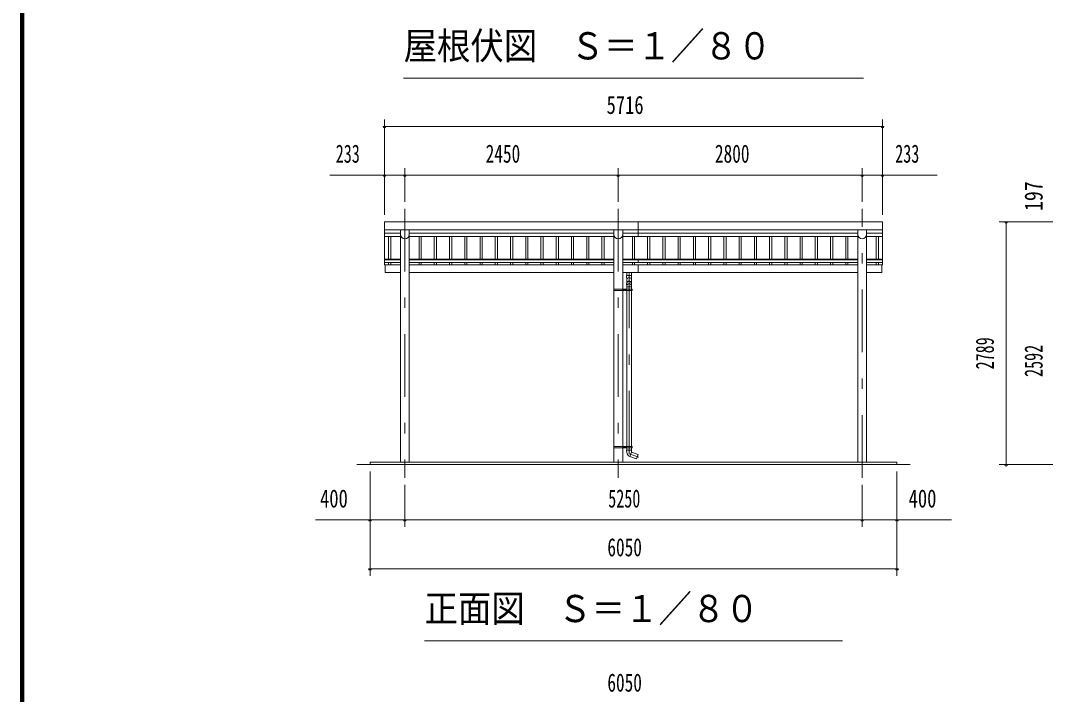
# Model space of a CAD drawing. Units: millimetres, scale not verified, with parts at other scales. Extents: x -35377 to 35393, y -16800 to 16800.
# Drawn here: x -11327 to 442, y 1535 to 9275 of the extents above; entities that cross this region are included whole.
import ezdxf
from ezdxf.enums import TextEntityAlignment as Align

# ---------------------------------------------------------------- set-up
doc = ezdxf.new("R2010")
doc.units = ezdxf.units.MM
doc.header["$LTSCALE"] = 60
doc.linetypes.add('USER3', pattern=[24, 12, -5, 2, -5])
for name, color, linetype, lineweight in [('0-2_1-08BOLD', 7, 'Continuous', 18), ('0-3_1-28CENTER', 3, 'USER3', 18), ('0-4_1-48THIN', 4, 'Continuous', 18), ('0-5_1-58DIM', 3, 'Continuous', 18), ('0-C_F-F1PAPER', 5, 'Continuous', 18)]:
    doc.layers.add(name, color=color, linetype=linetype, lineweight=lineweight)
doc.styles.add('ＭＳ ゴシック', font='')
doc.styles.get('ＭＳ ゴシック').set_extended_font_data('MS Gothic')

msp = doc.modelspace()

# ---------------------------------------------------------------- linework, layer by layer
at = {"layer": '0-2_1-08BOLD'}
for p, q in [((-4233.14, 6794.38), (-4233.14, 6963.33)), ((-1430.14, 6872.54), (-7146.13, 6872.54)), ((-7146.13, 6833.46), (-6963.93, 6833.46)), ((-6963.93, 6872.12), (-6963.93, 4204.33)), ((-6862.33, 4204.33), (-6862.33, 6872.12)), ((-6862.33, 6833.46), (-4513.94, 6833.46)), ((-4513.94, 6872.12), (-4513.94, 6190.33)), ((-4412.34, 6190.33), (-4412.34, 6872.12)), ((-4412.34, 6833.46), (-1713.93, 6833.46)), ((-1713.93, 6872.12), (-1713.93, 4204.33)), ((-1612.34, 6833.46), (-1430.14, 6833.46)), ((-1612.33, 4204.33), (-1612.33, 6872.12)), ((-6963.93, 6794.38), (-7146.13, 6794.38)), ((-4513.94, 6794.38), (-6862.33, 6794.38)), ((-1713.93, 6794.38), (-4412.34, 6794.38)), ((-1430.14, 6794.38), (-1612.34, 6794.38)), ((-6963.93, 6534.23), (-7146.13, 6534.23)), ((-7146.13, 6524.84), (-6963.93, 6524.84)), ((-6963.93, 6495.21), (-7146.13, 6495.21)), ((-6862.33, 6534.23), (-4513.94, 6534.23)), ((-4513.94, 6524.84), (-6862.33, 6524.84)), ((-6862.33, 6495.21), (-4513.94, 6495.21)), ((-4412.34, 6534.23), (-1713.93, 6534.23)), ((-1713.93, 6524.84), (-4412.34, 6524.84)), ((-4412.34, 6495.21), (-1713.93, 6495.21)), ((-4233.14, 6495.21), (-4233.14, 6534.23)), ((-1430.14, 6495.21), (-1612.34, 6495.21)), ((-1430.14, 6534.23), (-1612.33, 6534.23)), ((-1612.33, 6524.84), (-1430.14, 6524.84)), ((-4513.94, 6468.03), (-6862.33, 6468.03)), ((-6862.33, 6382.17), (-4513.94, 6382.17)), ((-1713.93, 6468.03), (-4412.34, 6468.03)), ((-4412.34, 6382.17), (-1713.93, 6382.17)), ((-4366.38, 6345.05), (-4366.38, 6382.17)), ((-4311.38, 6382.17), (-4311.38, 6345.05)), ((-4233.14, 6382.17), (-4233.14, 6468.03)), ((-1612.34, 6468.03), (-1430.14, 6468.03)), ((-4513.94, 6174.33), (-4513.94, 4382.93)), ((-4412.34, 4382.93), (-4412.34, 6174.33)), ((-4410.73, 6174.33), (-4410.73, 6190.33)), ((-4367.98, 6174.33), (-4367.98, 6190.33)), ((-4311.38, 6217.64), (-4366.38, 6217.64)), ((-4366.38, 4382.93), (-4366.38, 6174.33)), ((-4311.37, 6174.33), (-4311.37, 4382.93)), ((-4309.77, 6190.33), (-4309.77, 6174.33)), ((-4303.68, 6182.33), (-4309.77, 6182.33)), ((-4513.94, 4366.93), (-4513.94, 4204.33)), ((-4412.34, 4204.33), (-4412.34, 4366.93)), ((-4410.73, 4366.93), (-4410.73, 4382.93)), ((-4367.98, 4366.93), (-4367.98, 4382.93)), ((-4366.38, 4341.46), (-4366.38, 4366.93)), ((-4311.37, 4366.93), (-4311.37, 4341.46)), ((-4309.77, 4382.93), (-4309.77, 4366.93)), ((-4309.77, 4374.93), (-4303.68, 4374.93)), ((-4330.19, 4267.78), (-4311.38, 4319.46)), ((-1113.14, 4174.33), (-7463.13, 4174.33)), ((-7313.13, 4204.33), (-7313.13, 4174.33))]:
    msp.add_line(p, q, dxfattribs=at)
for points in [[(-7146.13, 6963.33), (-7146.13, 6468.03), (-6963.93, 6468.03)], [(-1430.14, 6468.03), (-1430.14, 6963.33), (-7146.13, 6963.33)], [(-7141.13, 6468.03), (-7141.13, 6382.17), (-6963.93, 6382.17)], [(-1612.34, 6382.17), (-1435.14, 6382.17), (-1435.14, 6468.03)], [(-4366.38, 6259.52), (-4366.38, 6295.38), (-4368.38, 6345.05), (-4309.38, 6345.05), (-4311.38, 6295.38), (-4311.38, 6259.52)], [(-4366.38, 6190.33), (-4366.38, 6224.58), (-4368.37, 6250.55)], [(-4309.38, 6250.42), (-4311.38, 6224.58), (-4311.38, 6190.33)], [(-4515.54, 4382.93), (-4515.54, 4366.93), (-4303.68, 4366.93)], [(-4303.68, 4366.93), (-4303.68, 4382.93), (-4515.54, 4382.93)], [(-4309.88, 4341.46), (-4367.88, 4341.46), (-4366.12, 4315.67)], [(-4309.88, 4341.46), (-4311.38, 4319.46), (-4235.38, 4291.8), (-4254.19, 4240.12), (-4329.91, 4267.68)], [(-7313.13, 4204.33), (-1263.13, 4204.33), (-1263.13, 4174.33)]]:
    msp.add_lwpolyline(points, dxfattribs=at)
for points in [[(-4515.54, 6190.33), (-4515.54, 6174.33), (-4303.68, 6174.33), (-4303.68, 6190.33)], [(-4384.35, 6185.22), (-4389.35, 6188.11), (-4394.35, 6185.22), (-4394.35, 6179.45), (-4389.35, 6176.56), (-4384.35, 6179.45)], [(-4384.35, 4377.82), (-4384.35, 4372.04), (-4389.35, 4369.16), (-4394.35, 4372.04), (-4394.35, 4377.82), (-4389.35, 4380.7)]]:
    msp.add_lwpolyline(points, close=True, dxfattribs=at)
for centre, radius in [((-4389.35, 6182.33), 6.25), ((-4389.35, 6182.33), 4.9), ((-4389.35, 4374.93), 6.25), ((-4389.35, 4374.93), 4.9)]:
    msp.add_circle(centre, radius, dxfattribs=at)
for centre, radius, start, end in [((-6913.13, 6817.13), 50.8, 180, 0), ((-4463.14, 6817.13), 50.8, 180, 0), ((-1663.13, 6817.13), 50.8, 180, 0), ((-4338.88, 6248.71), 29.55, 3.56303, 176.43697), ((-4338.88, 6295.68), 27.55, 3.55867, 176.44133), ((-4338.88, 6257.21), 27.55, 3.55867, 176.44133), ((-4338.88, 6223.6), 27.55, 3.55867, 176.44133), ((-4311.25, 4319.42), 55, 183.90576, 250.16731)]:
    msp.add_arc(centre, radius, start, end, dxfattribs=at)
at = {"layer": '0-3_1-28CENTER'}
for p, q in [((-6913.13, 7113.33), (-6913.13, 4024.33)), ((-4463.14, 7113.33), (-4463.14, 4024.33)), ((-1663.13, 4024.33), (-1663.13, 7113.33)), ((-4338.88, 4300.21), (-4338.88, 6382.17)), ((-4376.85, 6182.33), (-4401.85, 6182.33)), ((-4389.35, 6194.83), (-4389.35, 6169.83)), ((-4401.85, 4374.93), (-4376.85, 4374.93)), ((-4389.35, 4387.43), (-4389.35, 4362.43)), ((-4338.89, 4300.21), (-4226, 4259.12))]:
    msp.add_line(p, q, dxfattribs=at)
at = {"layer": '0-4_1-48THIN'}
for p, q in [((-7100.63, 6534.23), (-7100.63, 6794.38)), ((-7075.63, 6794.38), (-7075.63, 6534.23)), ((-6750.63, 6794.38), (-6750.63, 6534.23)), ((-6725.63, 6534.23), (-6725.63, 6794.38)), ((-6575.63, 6534.23), (-6575.63, 6794.38)), ((-6550.63, 6794.38), (-6550.63, 6534.23)), ((-6400.63, 6794.38), (-6400.63, 6534.23)), ((-6375.63, 6534.23), (-6375.63, 6794.38)), ((-6225.63, 6534.23), (-6225.63, 6794.38)), ((-6200.63, 6794.38), (-6200.63, 6534.23)), ((-6050.63, 6794.38), (-6050.63, 6534.23)), ((-6025.63, 6534.23), (-6025.63, 6794.38)), ((-5875.63, 6534.23), (-5875.63, 6794.38)), ((-5850.63, 6794.38), (-5850.63, 6534.23)), ((-5700.63, 6794.38), (-5700.63, 6534.23)), ((-5675.63, 6534.23), (-5675.63, 6794.38)), ((-5525.63, 6534.23), (-5525.63, 6794.38)), ((-5500.63, 6794.38), (-5500.63, 6534.23)), ((-5350.63, 6794.38), (-5350.63, 6534.23)), ((-5325.63, 6534.23), (-5325.63, 6794.38)), ((-5175.63, 6534.23), (-5175.63, 6794.38)), ((-5150.63, 6794.38), (-5150.63, 6534.23)), ((-5000.63, 6794.38), (-5000.63, 6534.23)), ((-4975.63, 6534.23), (-4975.63, 6794.38)), ((-4825.63, 6534.23), (-4825.63, 6794.38)), ((-4800.63, 6794.38), (-4800.63, 6534.23)), ((-4650.63, 6794.38), (-4650.63, 6534.23)), ((-4625.63, 6534.23), (-4625.63, 6794.38)), ((-4300.63, 6534.23), (-4300.63, 6794.38)), ((-4275.63, 6794.38), (-4275.63, 6534.23)), ((-4125.63, 6794.38), (-4125.63, 6534.23)), ((-4100.63, 6534.23), (-4100.63, 6794.38)), ((-3950.63, 6534.23), (-3950.63, 6794.38)), ((-3925.63, 6794.38), (-3925.63, 6534.23)), ((-3775.63, 6794.38), (-3775.63, 6534.23)), ((-3750.63, 6534.23), (-3750.63, 6794.38)), ((-3600.63, 6534.23), (-3600.63, 6794.38)), ((-3575.63, 6794.38), (-3575.63, 6534.23)), ((-3425.63, 6794.38), (-3425.63, 6534.23)), ((-3400.63, 6534.23), (-3400.63, 6794.38)), ((-3250.63, 6534.23), (-3250.63, 6794.38)), ((-3225.63, 6794.38), (-3225.63, 6534.23)), ((-3075.63, 6794.38), (-3075.63, 6534.23)), ((-3050.63, 6534.23), (-3050.63, 6794.38)), ((-2900.63, 6534.23), (-2900.63, 6794.38)), ((-2875.63, 6794.38), (-2875.63, 6534.23)), ((-2725.63, 6794.38), (-2725.63, 6534.23)), ((-2700.63, 6534.23), (-2700.63, 6794.38)), ((-2550.63, 6534.23), (-2550.63, 6794.38)), ((-2525.63, 6794.38), (-2525.63, 6534.23)), ((-2375.63, 6794.38), (-2375.63, 6534.23)), ((-2350.63, 6534.23), (-2350.63, 6794.38)), ((-2200.63, 6534.23), (-2200.63, 6794.38)), ((-2175.63, 6794.38), (-2175.63, 6534.23)), ((-2025.63, 6794.38), (-2025.63, 6534.23)), ((-2000.63, 6534.23), (-2000.63, 6794.38)), ((-1850.63, 6534.23), (-1850.63, 6794.38)), ((-1825.63, 6794.38), (-1825.63, 6534.23)), ((-1500.64, 6794.38), (-1500.64, 6534.23)), ((-1475.64, 6534.23), (-1475.64, 6794.38)), ((-7100.63, 6468.03), (-7100.63, 6495.21)), ((-7075.63, 6495.21), (-7075.63, 6468.03)), ((-6750.63, 6495.21), (-6750.63, 6468.03)), ((-6725.63, 6468.03), (-6725.63, 6495.21)), ((-6575.63, 6468.03), (-6575.63, 6495.21)), ((-6550.63, 6495.21), (-6550.63, 6468.03)), ((-6400.63, 6495.21), (-6400.63, 6468.03)), ((-6375.63, 6468.03), (-6375.63, 6495.21)), ((-6225.63, 6468.03), (-6225.63, 6495.21)), ((-6200.63, 6495.21), (-6200.63, 6468.03)), ((-6050.63, 6495.21), (-6050.63, 6468.03)), ((-6025.63, 6468.03), (-6025.63, 6495.21)), ((-5875.63, 6468.03), (-5875.63, 6495.21)), ((-5850.63, 6495.21), (-5850.63, 6468.03)), ((-5700.63, 6495.21), (-5700.63, 6468.03)), ((-5675.63, 6468.03), (-5675.63, 6495.21)), ((-5525.63, 6468.03), (-5525.63, 6495.21)), ((-5500.63, 6495.21), (-5500.63, 6468.03)), ((-5350.63, 6495.21), (-5350.63, 6468.03)), ((-5325.63, 6468.03), (-5325.63, 6495.21)), ((-5175.63, 6468.03), (-5175.63, 6495.21)), ((-5150.63, 6495.21), (-5150.63, 6468.03)), ((-5000.63, 6495.21), (-5000.63, 6468.03)), ((-4975.63, 6468.03), (-4975.63, 6495.21)), ((-4825.63, 6468.03), (-4825.63, 6495.21)), ((-4800.63, 6495.21), (-4800.63, 6468.03)), ((-4650.63, 6495.21), (-4650.63, 6468.03)), ((-4625.63, 6468.03), (-4625.63, 6495.21)), ((-4300.63, 6468.03), (-4300.63, 6495.21)), ((-4275.63, 6495.21), (-4275.63, 6468.03)), ((-4125.63, 6495.21), (-4125.63, 6468.03)), ((-4100.63, 6468.03), (-4100.63, 6495.21)), ((-3950.63, 6468.03), (-3950.63, 6495.21)), ((-3925.63, 6495.21), (-3925.63, 6468.03)), ((-3775.63, 6495.21), (-3775.63, 6468.03)), ((-3750.63, 6468.03), (-3750.63, 6495.21)), ((-3600.63, 6468.03), (-3600.63, 6495.21)), ((-3575.63, 6495.21), (-3575.63, 6468.03)), ((-3425.63, 6495.21), (-3425.63, 6468.03)), ((-3400.63, 6468.03), (-3400.63, 6495.21)), ((-3250.63, 6468.03), (-3250.63, 6495.21)), ((-3225.63, 6495.21), (-3225.63, 6468.03)), ((-3075.63, 6495.21), (-3075.63, 6468.03)), ((-3050.63, 6468.03), (-3050.63, 6495.21)), ((-2900.63, 6468.03), (-2900.63, 6495.21)), ((-2875.63, 6495.21), (-2875.63, 6468.03)), ((-2725.63, 6495.21), (-2725.63, 6468.03)), ((-2700.63, 6468.03), (-2700.63, 6495.21)), ((-2550.63, 6468.03), (-2550.63, 6495.21)), ((-2525.63, 6495.21), (-2525.63, 6468.03)), ((-2375.63, 6495.21), (-2375.63, 6468.03)), ((-2350.63, 6468.03), (-2350.63, 6495.21)), ((-2200.63, 6468.03), (-2200.63, 6495.21)), ((-2175.63, 6495.21), (-2175.63, 6468.03)), ((-2025.63, 6495.21), (-2025.63, 6468.03)), ((-2000.63, 6468.03), (-2000.63, 6495.21)), ((-1850.63, 6468.03), (-1850.63, 6495.21)), ((-1825.63, 6495.21), (-1825.63, 6468.03)), ((-1500.64, 6495.21), (-1500.64, 6468.03)), ((-1475.64, 6468.03), (-1475.64, 6495.21))]:
    msp.add_line(p, q, dxfattribs=at)
at = {"layer": '0-5_1-58DIM'}
for p, q in [((-6928.13, 8611.48), (-1648.13, 8611.48)), ((-7146.13, 8139.33), (-7146.13, 7043.33)), ((-1430.14, 8139.33), (-1430.14, 7043.33)), ((-7130.13, 8059.33), (-7162.13, 8059.33)), ((-7146.13, 8059.33), (-1430.14, 8059.33)), ((-1414.13, 8059.33), (-1446.13, 8059.33)), ((-6913.13, 7579.33), (-6913.13, 7193.33)), ((-4463.14, 7579.33), (-4463.14, 7193.33)), ((-1663.13, 7193.33), (-1663.13, 7579.33)), ((-7146.14, 7499.33), (-7774.14, 7499.33)), ((-7130.13, 7499.33), (-7162.13, 7499.33)), ((-7146.13, 7499.33), (-6913.13, 7499.33)), ((-6897.13, 7499.33), (-6929.13, 7499.33)), ((-6913.13, 7499.33), (-4463.14, 7499.33)), ((-4447.14, 7499.33), (-4479.14, 7499.33)), ((-4463.14, 7499.33), (-1663.13, 7499.33)), ((-1647.13, 7499.33), (-1679.13, 7499.33)), ((-1663.13, 7499.33), (-1430.14, 7499.33)), ((-1414.13, 7499.33), (-1446.13, 7499.33)), ((-1430.14, 7499.33), (-802.14, 7499.33)), ((-88.13, 6963.33), (1163.58, 6963.33)), ((7.87, 6963.33), (-24.13, 6963.33)), ((-8.13, 4174.33), (-8.13, 6963.33)), ((1151.87, 4174.33), (-88.13, 4174.33)), ((7.87, 4174.33), (-24.13, 4174.33)), ((-7313.13, 2899.33), (-7313.13, 4094.33)), ((-1263.13, 2899.33), (-1263.13, 4094.33)), ((-6913.13, 3944.33), (-6913.13, 3459.34)), ((-1663.13, 3459.34), (-1663.13, 3944.33)), ((-7313.13, 3539.33), (-7941.13, 3539.33)), ((-7297.13, 3539.34), (-7329.13, 3539.34)), ((-7313.13, 3539.34), (-6913.13, 3539.34)), ((-6897.13, 3539.34), (-6929.13, 3539.34)), ((-6913.13, 3539.34), (-1663.13, 3539.34)), ((-1647.13, 3539.34), (-1679.13, 3539.34)), ((-1663.13, 3539.34), (-1263.13, 3539.34)), ((-1247.13, 3539.34), (-1279.13, 3539.34)), ((-635.13, 3539.33), (-1263.13, 3539.33)), ((-7297.13, 2979.33), (-7329.13, 2979.33)), ((-7313.13, 2979.33), (-1263.13, 2979.33)), ((-1247.13, 2979.33), (-1279.13, 2979.33)), ((-1888.13, 2149.33), (-6688.13, 2149.33))]:
    msp.add_line(p, q, dxfattribs=at)
for centre in [(-7146.13, 8059.33), (-1430.13, 8059.33), (-7146.13, 7499.33), (-6913.13, 7499.33), (-4463.14, 7499.33), (-1663.13, 7499.33), (-1430.13, 7499.33), (-8.13, 6963.33), (-8.13, 4174.33), (-7313.13, 3539.34), (-6913.13, 3539.34), (-1663.13, 3539.34), (-1263.13, 3539.34), (-7313.13, 2979.33), (-1263.13, 2979.33)]:
    msp.add_arc(centre, 16, 180, 0, dxfattribs=at)
at = {"layer": '0-C_F-F1PAPER'}
for points in [[(34593.25, -16000), (-11326.75, -16000), (-11326.75, 16160), (34593.25, 16160)], [(34589.25, -15996), (-11322.75, -15996), (-11322.75, 16156), (34589.25, 16156)], [(34585.25, -15992), (34585.25, 16152), (-11318.75, 16152), (-11318.75, -15992)], [(34581.25, -15988), (-11314.75, -15988), (-11314.75, 16148), (34581.25, 16148)], [(34577.25, -15984), (34577.25, 16144), (-11310.75, 16144), (-11310.75, -15984)], [(34573.25, -15980), (-11306.75, -15980), (-11306.75, 16140), (34573.25, 16140)], [(34569.25, -15976), (34569.25, 16136), (-11302.75, 16136), (-11302.75, -15976)], [(34565.25, -15972), (-11298.75, -15972), (-11298.75, 16132), (34565.25, 16132)], [(34561.25, -15968), (-11294.75, -15968), (-11294.75, 16128), (34561.25, 16128)], [(34557.25, -15964), (-11290.75, -15964), (-11290.75, 16124), (34557.25, 16124)], [(34553.25, -15960), (34553.25, 16120), (-11286.75, 16120), (-11286.75, -15960)]]:
    msp.add_lwpolyline(points, close=True, dxfattribs=at)

# ---------------------------------------------------------------- texts
at = {"layer": '0-5_1-58DIM', "color": 7, "style": 'ＭＳ ゴシック'}
for s, height, width, p in [('屋根伏図\u3000Ｓ＝１／８０', 312.6, 0.9, (-6928.13, 8734.11)), ('5716', 208.4, 0.75, (-4597.59, 8139.33)), ('233', 208.4, 0.65, (-7707.22, 7579.33)), ('2450', 208.4, 0.7, (-5985.75, 7579.33)), ('2800', 208.4, 0.7, (-3353.17, 7579.33)), ('233', 208.4, 0.65, (-1283.21, 7579.33)), ('400', 208.4, 0.75, (-7887.33, 3619.34)), ('5250', 208.4, 0.65, (-4578.29, 3619.34)), ('400', 208.4, 0.75, (-1129.33, 3619.34)), ('6050', 208.4, 0.7, (-4588.59, 3059.33)), ('正面図\u3000Ｓ＝１／８０', 312.6, 0.9, (-6688.13, 2271.97)), ('6050', 208.4, 0.7, (-4588.59, 1505.04))]:
    msp.add_text(s, height=height, dxfattribs=dict(at, width=width)).set_placement(p, align=Align.BOTTOM_LEFT)
for s, width, p in [('197', 0.8, (471.87, 7087.52)), ('2789', 0.65, (-88.13, 5268.14)), ('2592', 0.65, (471.87, 5181.62))]:
    msp.add_text(s, height=208.4, rotation=90, dxfattribs=dict(at, width=width)).set_placement(p, align=Align.BOTTOM_LEFT)

doc.saveas('drawing.dxf')
